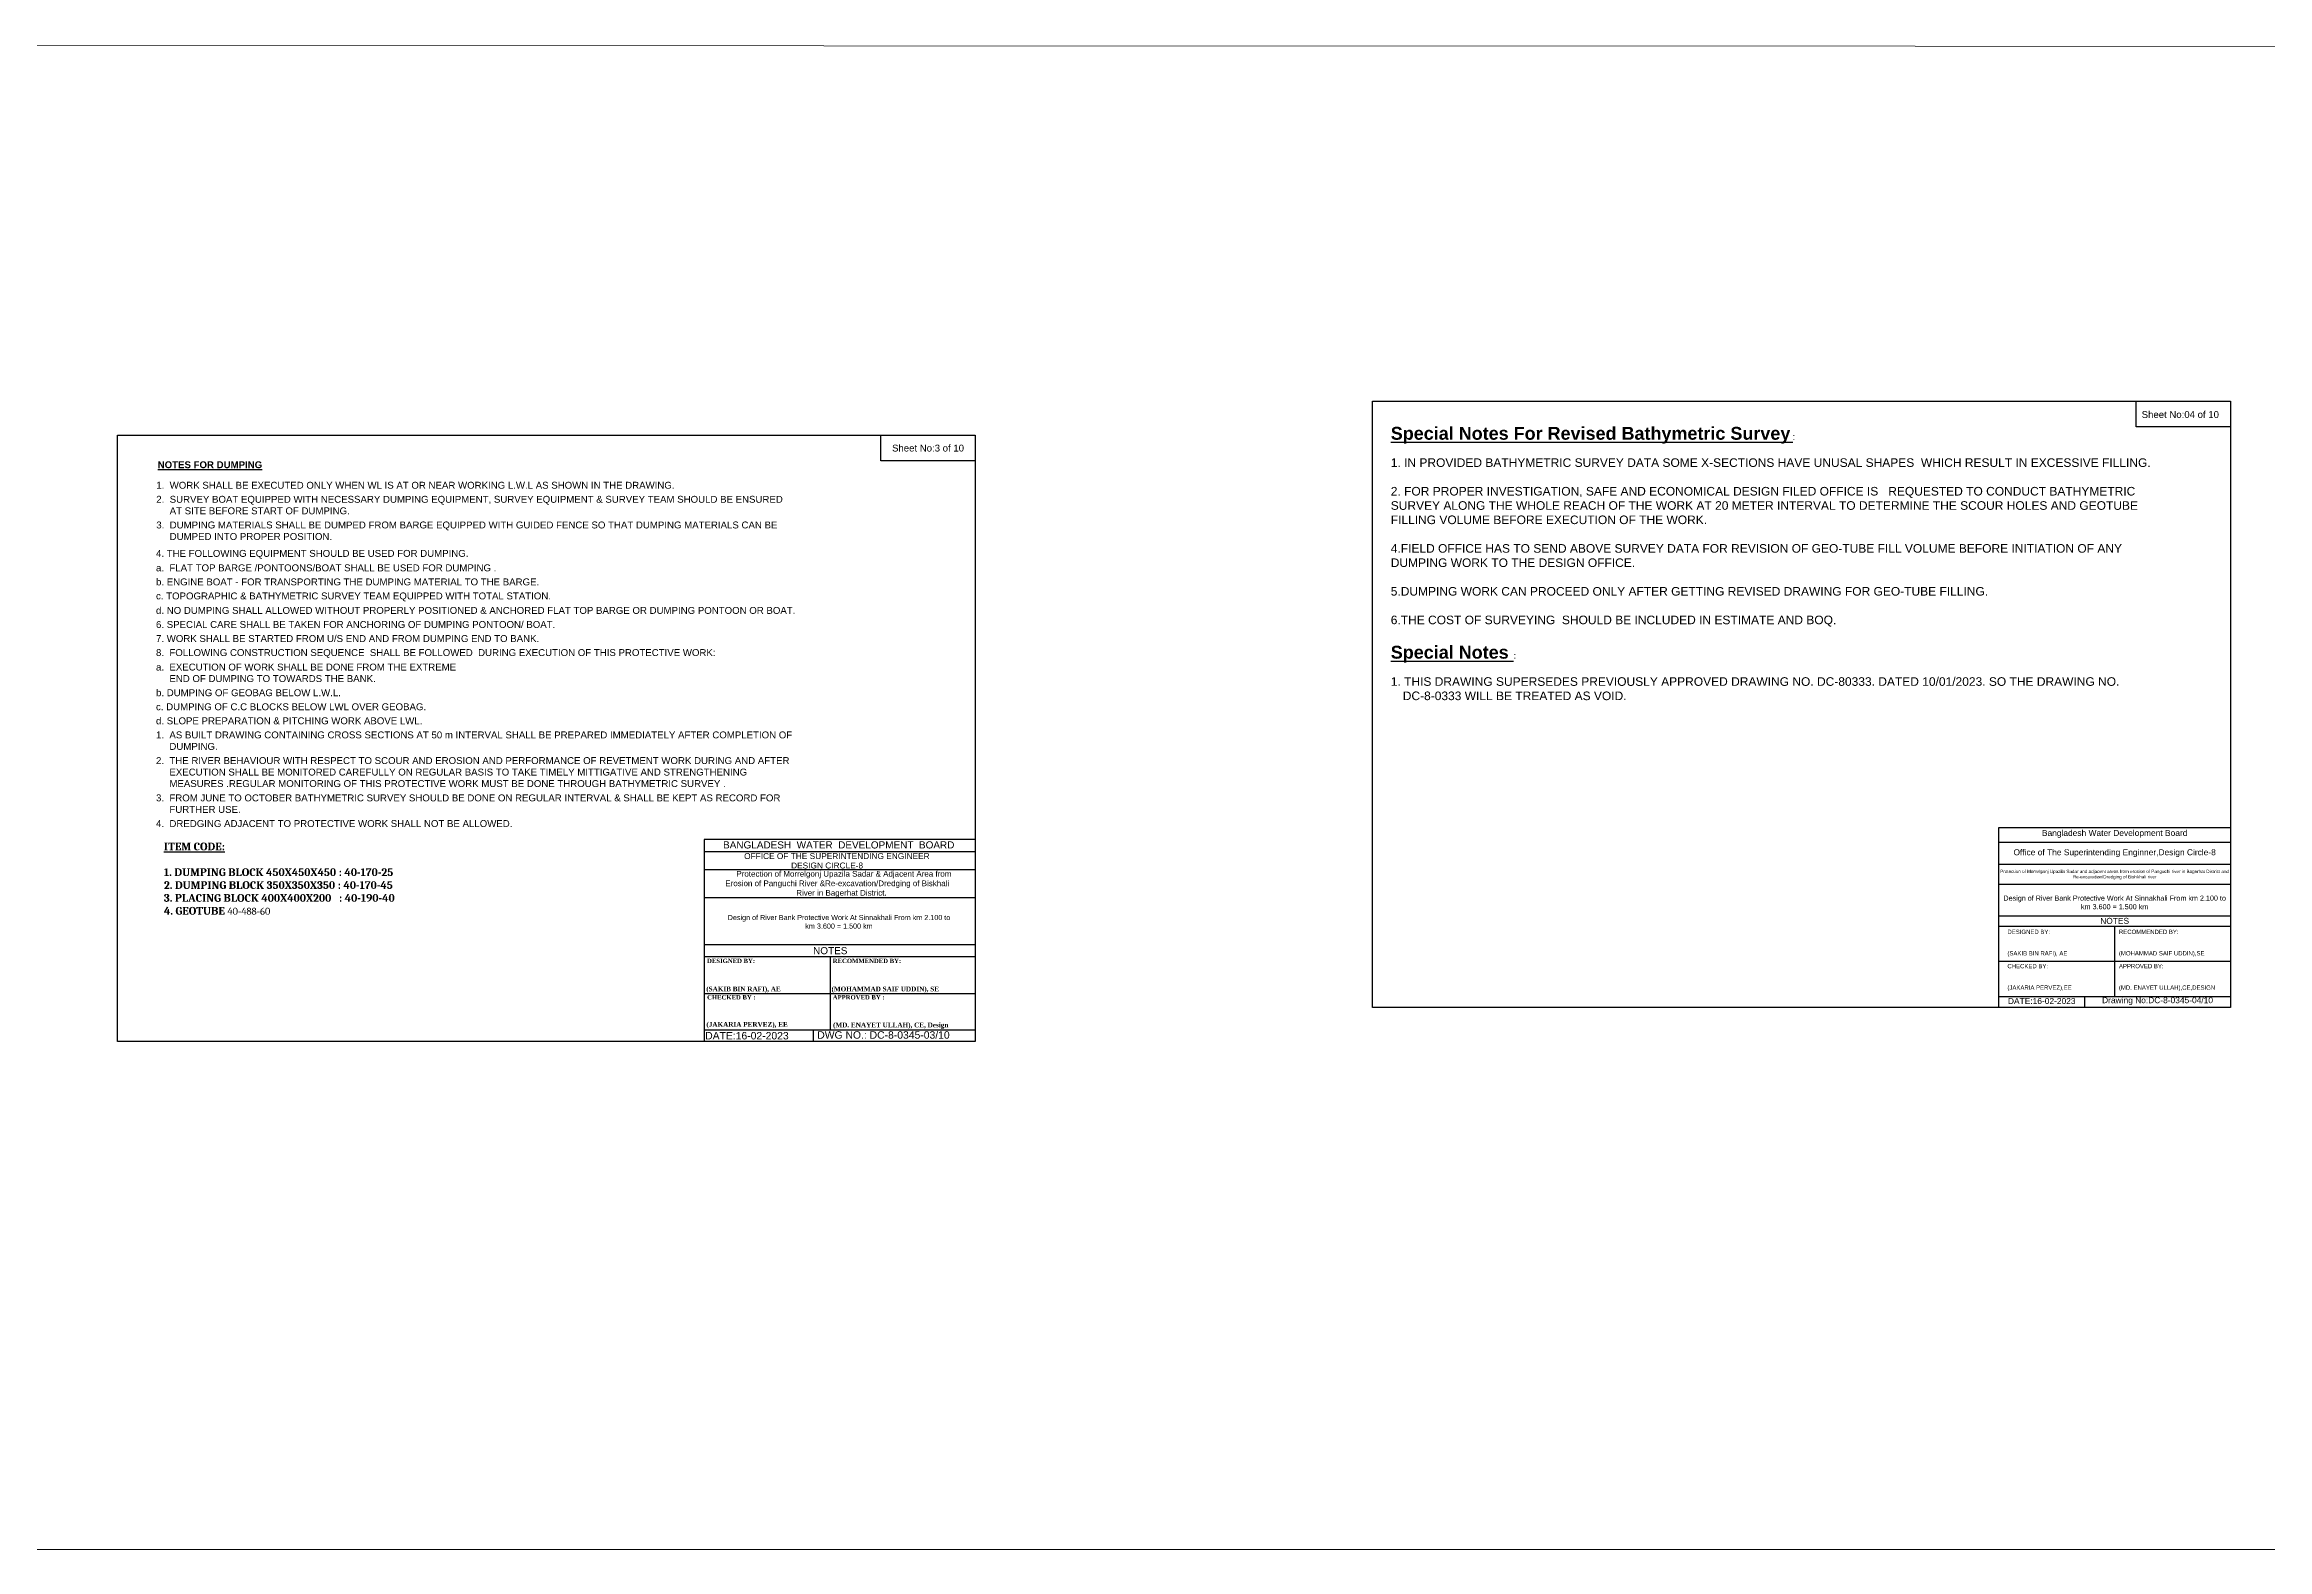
# Model space of a CAD drawing. Header units: inches. Extents: x 91231 to 269365, y -29123 to 27954.
# Drawn here: x 133041 to 158957, y -29123 to -11572 of the extents above; entities that cross this region are included whole.
import ezdxf
from ezdxf.enums import TextEntityAlignment as Align

# ---------------------------------------------------------------- set-up
doc = ezdxf.new("R2010")
doc.units = ezdxf.units.IN
doc.header["$LTSCALE"] = 7
doc.header["$MEASUREMENT"] = 0
doc.layers.add('Cross Section Labels', color=7, linetype='Continuous', lineweight=9)
doc.layers.add('Long Section Labels', color=7, linetype='Continuous', lineweight=9)
doc.layers.add('LINE', color=7, linetype='Continuous')
doc.styles.add('Kazi_T_H', font='timesbd.ttf')
doc.styles.add('liza', font='times.ttf', dxfattribs={"height": 2})
doc.styles.get("Standard").update_dxf_attribs({"font": 'arial.ttf'})

msp = doc.modelspace()

# ---------------------------------------------------------------- linework, layer by layer
for points in [[(148525.11818, -15731.4698), (158525.11818, -15731.4698), (158525.11818, -22802.4698), (148525.11818, -22802.4698)], [(157425.11818, -15731.4698), (158525.11818, -15731.4698), (158525.11818, -16031.4698), (157425.11818, -16031.4698)], [(133891.75827, -16129.28686), (143891.75827, -16129.28686), (143891.75827, -23200.28686), (133891.75827, -23200.28686)], [(142791.75827, -16129.28686), (143891.75827, -16129.28686), (143891.75827, -16429.28686), (142791.75827, -16429.28686)]]:
    msp.add_lwpolyline(points, close=True)
for points in [[(155825.11818, -22802.4698), (155825.11818, -20702.4698), (158525.11818, -20702.4698)], [(155825.11818, -20872.4698), (158525.11818, -20872.4698)], [(155825.11818, -21132.4698), (158525.11818, -21132.4698)], [(155825.11818, -21362.4698), (158525.11818, -21362.4698)], [(155825.11818, -21732.4698), (158525.11818, -21732.4698)], [(155825.11818, -21852.4698), (158525.11818, -21852.4698)], [(157175.11818, -21852.4698), (157175.11818, -22672.4698)], [(155825.11818, -22262.4698), (158525.11818, -22262.4698)], [(155825.11818, -22672.4698), (158525.11818, -22672.4698)], [(156825.11818, -22672.4698), (156825.11818, -22802.4698)]]:
    msp.add_lwpolyline(points)
at = {"layer": 'Cross Section Labels'}
for p in [(143891.75827, -20841.47978), (140733.19566, -23200.28686)]:
    msp.add_line(p, (143891.75827, -23200.28686), dxfattribs=at)
at = {"layer": 'LINE', "color": 0, "linetype": 'ByBlock', "lineweight": -3, "ltscale": 0.5}
for p, q in [((143891.75827, -20841.47978), (140733.19566, -20841.47978)), ((140733.19566, -20841.47978), (140733.19566, -23200.28686)), ((143891.75827, -20986.05756), (140733.19566, -20986.05756)), ((143891.75827, -21197.85818), (140733.19566, -21197.85818)), ((143891.75827, -21524.27454), (140733.19566, -21524.27454)), ((143891.75827, -22069.89892), (140733.19566, -22069.89892)), ((143891.75827, -22213.07249), (140733.19566, -22213.07249)), ((142205.62746, -23061.97708), (142205.62746, -22213.07249)), ((140733.19566, -22637.52478), (143891.75827, -22637.52478)), ((140733.19566, -23061.97708), (143891.75827, -23061.97708)), ((142006.20489, -23200.28686), (142006.20489, -23061.97708))]:
    msp.add_line(p, q, dxfattribs=at)
at = {"layer": 'Long Section Labels'}
msp.add_lwpolyline([(91231.23993, -11571.79148), (269365.10395, -11625.10647), (269365.10395, -29123.34064), (91231.23993, -29123.34064)], close=True, dxfattribs=at)

# ---------------------------------------------------------------- texts
for s, insert, char_height, width, attachment_point in [('{\\fArial|b1|i0|c0|p34;\\H2.143x;\\LSpecial Notes For Revised Bathymetric Survey} :\\P\\P{\\H1.429x;1. IN PROVIDED BATHYMETRIC SURVEY DATA SOME X-SECTIONS HAVE UNUSAL SHAPES  WHICH RESULT IN EXCESSIVE FILLING.\\P\\P2. FOR PROPER INVESTIGATION, SAFE AND ECONOMICAL DESIGN FILED OFFICE IS   REQUESTED TO CONDUCT BATHYMETRIC SURVEY ALONG THE WHOLE REACH OF THE WORK AT 20 METER INTERVAL TO DETERMINE THE SCOUR HOLES AND GEOTUBE FILLING VOLUME BEFORE EXECUTION OF THE WORK.\\P\\P4.FIELD OFFICE HAS TO SEND ABOVE SURVEY DATA FOR REVISION OF GEO-TUBE FILL VOLUME BEFORE INITIATION OF ANY DUMPING WORK TO THE DESIGN OFFICE.\\P\\P5.DUMPING WORK CAN PROCEED ONLY AFTER GETTING REVISED DRAWING FOR GEO-TUBE FILLING. \\P\\P6.THE COST OF SURVEYING  SHOULD BE INCLUDED IN ESTIMATE AND BOQ.}', (148736.23342, -16031.4698), 70, 8949.4422314, 1), ('Sheet No:04 of 10', (157940.56481, -15887.91358), 80, 959.529647, 5), ('{\\fArial|b1|i0|c0|p34;\\LNOTES FOR DUMPING} ', (134361.34288, -16432.7669), 80.5, 7475, 1), ('2.  SURVEY BOAT EQUIPPED WITH NECESSARY DUMPING EQUIPMENT, SURVEY EQUIPMENT & SURVEY TEAM SHOULD BE ENSURED \\P     AT SITE BEFORE START OF DUMPING.', (134344.93048, -16835.77603), 80.5, 7475, 1), ('1.  WORK SHALL BE EXECUTED ONLY WHEN WL IS AT OR NEAR WORKING L.W.L AS SHOWN IN THE DRAWING. ^J', (134344.93048, -16671.97555), 80.5, 7475, 1), ('3.  DUMPING MATERIALS SHALL BE DUMPED FROM BARGE EQUIPPED WITH GUIDED FENCE SO THAT DUMPING MATERIALS CAN BE \\P     DUMPED INTO PROPER POSITION.', (134344.93048, -17135.17087), 80.5, 7475, 1), ('4. THE FOLLOWING EQUIPMENT SHOULD BE USED FOR DUMPING.^J', (134341.73201, -17466.40703), 80.5, 7475, 1), ('a.  FLAT TOP BARGE /PONTOONS/BOAT SHALL BE USED FOR DUMPING .', (134341.73201, -17635.09462), 80.5, 7475, 1), ('b. ENGINE BOAT - FOR TRANSPORTING THE DUMPING MATERIAL TO THE BARGE.', (134341.73201, -17798.89509), 80.5, 7475, 1), ('d. NO DUMPING SHALL ALLOWED WITHOUT PROPERLY POSITIONED & ANCHORED FLAT TOP BARGE OR DUMPING PONTOON OR BOAT.', (134341.73201, -18131.38316), 80.5, 7475, 1), ('c. TOPOGRAPHIC & BATHYMETRIC SURVEY TEAM EQUIPPED WITH TOTAL STATION.', (134341.73201, -17962.69557), 80.5, 7475, 1), ('6. SPECIAL CARE SHALL BE TAKEN FOR ANCHORING OF DUMPING PONTOON/ BOAT.', (134341.73201, -18295.67784), 80.5, 7475, 1), ('8.  FOLLOWING CONSTRUCTION SEQUENCE  SHALL BE FOLLOWED  DURING EXECUTION OF THIS PROTECTIVE WORK:^J', (134341.73201, -18623.27879), 80.5, 7475, 1), ('7. WORK SHALL BE STARTED FROM U/S END AND FROM DUMPING END TO BANK.', (134341.73201, -18459.47831), 80.5, 7475, 1), ('{\\fArial|b1|i0|c0|p34;\\H2.143x;\\LSpecial Notes }:\\P\\P\\pi-140,l140;{\\H1.429x;1. THIS DRAWING SUPERSEDES PREVIOUSLY APPROVED DRAWING NO. DC-80333. DATED 10/01/2023. SO THE DRAWING NO.         DC-8-0333 WILL BE TREATED AS VOID.}', (148736.23342, -18584.39307), 70, 8949.4422314, 1), ('a.  EXECUTION OF WORK SHALL BE DONE FROM THE EXTREME^J     END OF DUMPING TO TOWARDS THE BANK.', (134341.73201, -18791.96638), 80.5, 7475, 1), ('b. DUMPING OF GEOBAG BELOW L.W.L.', (134341.73201, -19091.36122), 80.5, 7475, 1), ('d. SLOPE PREPARATION & PITCHING WORK ABOVE LWL.', (134341.73201, -19418.96217), 80.5, 7475, 1), ('c. DUMPING OF C.C BLOCKS BELOW LWL OVER GEOBAG.', (134341.73201, -19255.16169), 80.5, 7475, 1), ('1.  AS BUILT DRAWING CONTAINING CROSS SECTIONS AT 50 m INTERVAL SHALL BE PREPARED IMMEDIATELY AFTER COMPLETION OF           \\P     DUMPING.', (134341.73201, -19583.25685), 80.5, 7475, 1), ('2.  THE RIVER BEHAVIOUR WITH RESPECT TO SCOUR AND EROSION AND PERFORMANCE OF REVETMENT WORK DURING AND AFTER  \\P     EXECUTION SHALL BE MONITORED CAREFULLY ON REGULAR BASIS TO TAKE TIMELY MITTIGATIVE AND STRENGTHENING  \\P     MEASURES .REGULAR MONITORING OF THIS PROTECTIVE WORK MUST BE DONE THROUGH BATHYMETRIC SURVEY .', (134341.73201, -19882.59678), 80.5, 7475, 1), ('3.  FROM JUNE TO OCTOBER BATHYMETRIC SURVEY SHOULD BE DONE ON REGULAR INTERVAL & SHALL BE KEPT AS RECORD FOR \\P     FURTHER USE.', (134341.73201, -20317.58598), 80.5, 7475, 1), ('4.  DREDGING ADJACENT TO PROTECTIVE WORK SHALL NOT BE ALLOWED. ', (134341.73201, -20616.9259), 80.5, 7475, 1), ('Protection of Morrelganj Upazila Sadar and adjacent areas from erosion of Panguchi river in Bagerhat District and Re-excavation/Dredging of Bishkhali river', (157175.11818, -21252.4698), 38, 2800, 5), ('\\pt2220;Design of River Bank Protective Work At Sinnakhali From km 2.100 to km 3.600 = 1.500 km', (157175.11818, -21577.4698), 60, 2700, 5), ('NOTES', (157175.11818, -21792.4698), 70, 2800, 5), ('DESIGNED BY:^J^J^J(SAKIB BIN RAFI), AE', (155925.11818, -22052.4698), 50, 1400, 4), ('RECOMMENDED BY:^J^J^J(MOHAMMAD SAIF UDDIN),SE', (157225.11818, -22052.4698), 50, 1400, 4), ('CHECKED BY:^J^J^J(JAKARIA PERVEZ),EE', (155925.11818, -22452.4698), 50, 1400, 4), ('APPROVED BY:^J^J^J(MD. ENAYET ULLAH),CE,DESIGN', (157225.11818, -22452.4698), 50, 1400, 4), ('DATE:16-02-2023', (156325.11818, -22727.4698), 70, 1400, 5), ('Drawing No:DC-8-0345-04/10', (157675.11818, -22727.4698), 70, 2200, 5)]:
    msp.add_mtext(s, dxfattribs=dict(insert=insert, char_height=char_height, width=width, attachment_point=attachment_point))
at = {"attachment_point": 5}
for s, insert, char_height in [('Sheet No:3 of 10', (143341.75827, -16279.28686), 80), ('Bangladesh Water Development Board', (157175.11818, -20777.4698), 70), ('Office of The Superintending Enginner,Design Circle-8', (157175.11818, -21002.4698), 70)]:
    msp.add_mtext(s, dxfattribs=dict(at, insert=insert, char_height=char_height))
at = {"color": 0, "linetype": 'Continuous', "lineweight": -3, "insert": (134433.68398, -20879.43368), "char_height": 59.4, "width": 30646.2682681, "attachment_point": 1, "style": 'liza'}
msp.add_mtext('{\\fCambria|b1|i0|c0|p18;\\H1.515x;\\LITEM CODE:\\P\\P\\l1. DUMPING BLOCK 450X450X450 : 40-170-25\\L\\P\\l2. DUMPING BLOCK 350X350X350 : 40-170-45\\L\\P\\l3. PLACING BLOCK 400X400X200   : 40-190-40\\P4. GEOTUBE \\fCambria|b0|i0|c0|p18;\\H0.9001x;\\C256;40-488-60}', dxfattribs=at)
at = {"layer": 'Cross Section Labels', "insert": (142303.56501, -21803.36637), "char_height": 60, "width": 2700, "attachment_point": 5}
msp.add_mtext('Design of River Bank Protective Work At Sinnakhali From km 2.100 to km 3.600 = 1.500 km', dxfattribs=at)
at = {"layer": 'LINE', "color": 0, "linetype": 'ByBlock', "lineweight": -3, "ltscale": 0.5}
for s, height, p in [('BANGLADESH  WATER  DEVELOPMENT  BOARD', 83.1249314, (142300.77988, -20947.74536)), ('OFFICE OF THE SUPERINTENDING ENGINEER', 69.3315533, (142279.37906, -21071.48571)), ('DESIGN CIRCLE-8', 69.3315533, (142165.01224, -21181.00032))]:
    msp.add_text(s, height=height, dxfattribs=at).set_placement(p, align=Align.CENTER)
at = {"layer": 'LINE', "color": 0, "linetype": 'ByBlock', "lineweight": -3, "ltscale": 0.5, "style": 'Kazi_T_H'}
for s, p in [('DESIGNED BY:', (140766.02486, -22284.38047)), ('RECOMMENDED BY:', (142231.0946, -22284.38047)), ('CHECKED BY :', (140766.02486, -22708.83277)), ('APPROVED BY :', (142231.0946, -22708.83277))]:
    msp.add_text(s, height=50.9342757, dxfattribs=at).set_placement(p)
at = {"layer": 'LINE', "lineweight": 50, "ltscale": 0.5}
msp.add_text('NOTES', height=83.197864, dxfattribs=at).set_placement((142201.95094, -22180.98571), align=Align.CENTER)
at = {"layer": 'LINE', "lineweight": 50, "ltscale": 0.5, "style": 'Kazi_T_H'}
for s, p in [('(SAKIB BIN RAFI), AE', (140756.63685, -22613.46101)), ('(MOHAMMAD SAIF UDDIN), SE ', (142216.91225, -22613.76207)), ('(JAKARIA PERVEZ), EE', (140757.92082, -23026.54577)), ('(MD. ENAYET ULLAH), CE, Design ', (142234.73127, -23033.36051))]:
    msp.add_text(s, height=54.7025052, dxfattribs=at).set_placement(p)
at = {"layer": 'LINE', "color": 0, "linetype": 'ByBlock', "lineweight": -3, "ltscale": 0.5}
for s, p in [('DATE:16-02-2023 ', (140744.18521, -23174.60684)), ('DWG NO.: DC-8-0345-03/10', (142050.77919, -23165.70941))]:
    msp.add_text(s, height=86.4436102, dxfattribs=at).set_placement(p)
at = {"layer": 'LINE', "color": 0, "linetype": 'ByBlock', "lineweight": -3, "ltscale": 0.5, "insert": (140643.04695, -21210.0121), "char_height": 66.5582911, "width": 3423.3366579, "attachment_point": 1}
msp.add_mtext('                  {\\C7;Protection of Morrelgonj Upazila Sadar & Adjacent Area from \\P             Erosion of Panguchi River &Re-excavation/Dredging of Biskhali\\P                                             River in Bagerhat District.}', dxfattribs=at)

doc.saveas('drawing.dxf')
